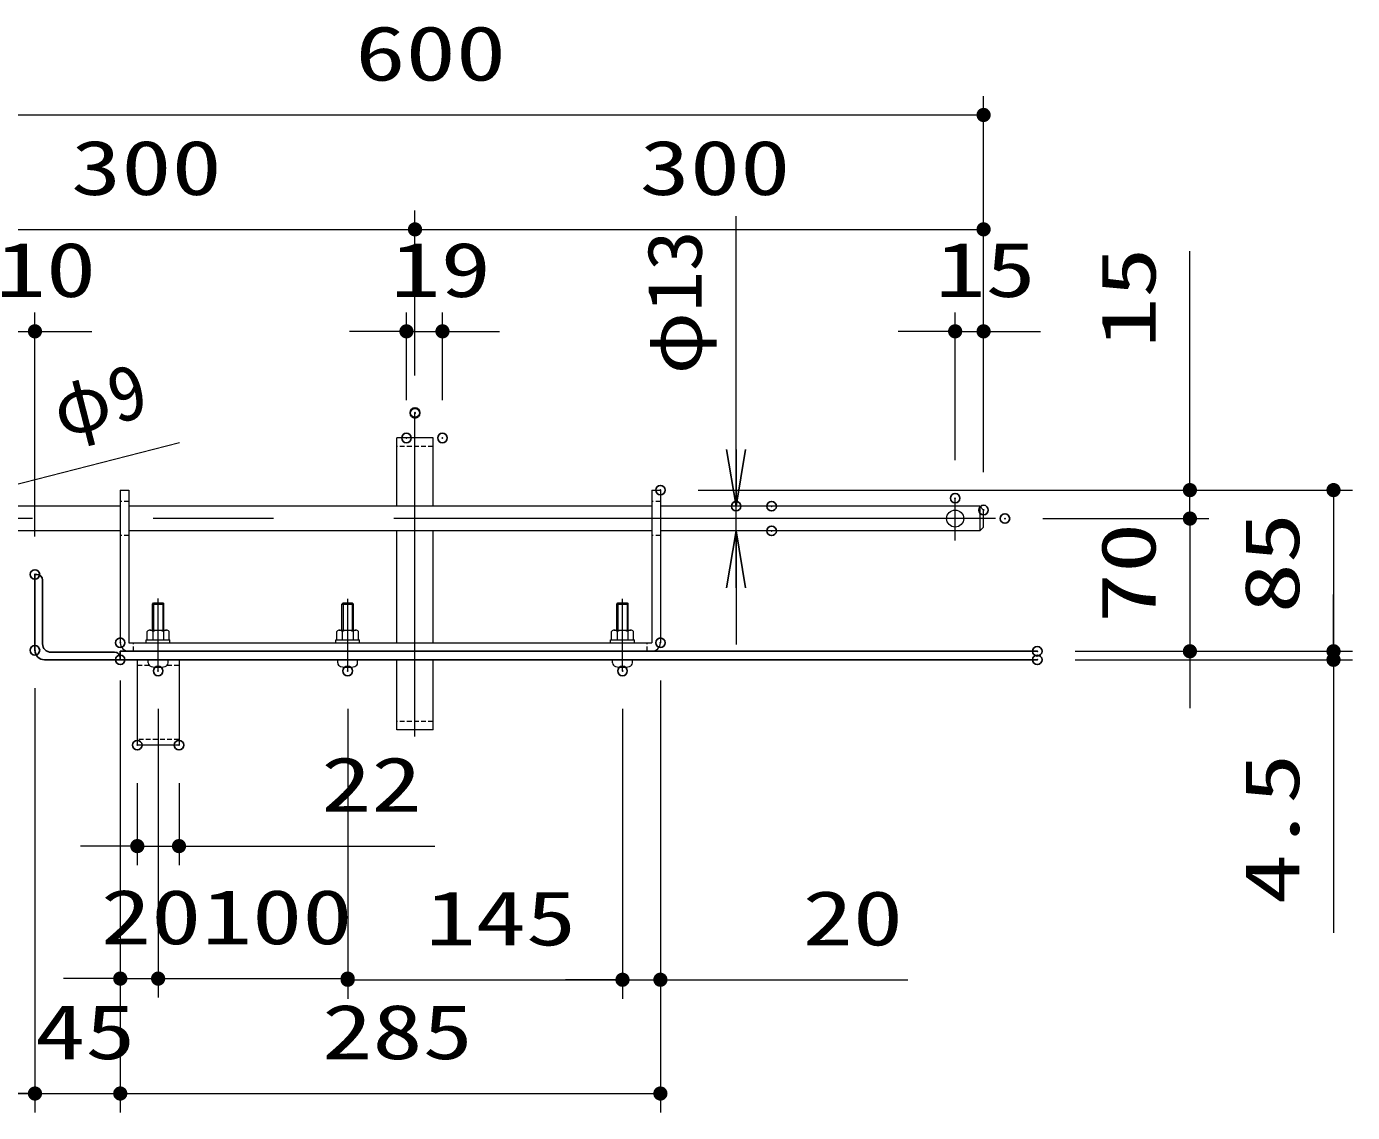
# Model space of a CAD drawing. Units: millimetres, scale not verified, with parts at other scales. Extents: x -5250 to 5250, y -3712 to 3712.
# Drawn here: x -2058 to -659, y -2587 to -1441 of the extents above; entities that cross this region are included whole.
import ezdxf
from ezdxf.enums import TextEntityAlignment as Align

# ---------------------------------------------------------------- set-up
doc = ezdxf.new("R2010")
doc.units = ezdxf.units.MM
doc.header["$LTSCALE"] = 20
doc.header["$PDMODE"] = 32
doc.header["$PDSIZE"] = 10
doc.linetypes.add('USER1', pattern=[50.8, 31.75, -6.35, 6.35, -6.35])
doc.linetypes.add('USER2', pattern=[0.375, 0.25, -0.125])
for name, color, linetype, lineweight in [('0-3_D-STR1', 1, 'Continuous', 25), ('0-4_D-STR3', 3, 'Continuous', 13), ('0-5_D-BMK', 2, 'Continuous', 13), ('0-6_D-STR-DIM', 7, 'Continuous', 13), ('0-7_0', 7, 'Continuous', 25)]:
    doc.layers.add(name, color=color, linetype=linetype, lineweight=lineweight)
doc.layers.add('0-8_Defpoints', color=7, linetype='Continuous')
doc.styles.add('ＭＳ ゴシック', font='')
doc.styles.get('ＭＳ ゴシック').set_extended_font_data('MS Gothic')

# ---------------------------------------------------------------- blocks, each defined once
blk = doc.blocks.new('_DotSmall')
at = {"layer": '0-7_0'}
for points in [[(0, 0), (-2.5, 0), (-2.48, 0.313)], [(0, 0), (-2.48, -0.313), (-2.5, 0)], [(0, 0), (-2.48, 0.313), (-2.421, 0.622)], [(0, 0), (-2.421, -0.622), (-2.48, -0.313)], [(0, 0), (-2.421, 0.622), (-2.324, 0.92)], [(0, 0), (-2.324, -0.92), (-2.421, -0.622)], [(0, 0), (-2.324, 0.92), (-2.191, 1.204)], [(0, 0), (-2.191, -1.204), (-2.324, -0.92)], [(0, 0), (-2.191, 1.204), (-2.023, 1.469)], [(0, 0), (-2.023, -1.469), (-2.191, -1.204)], [(0, 0), (-2.023, 1.469), (-1.822, 1.711)], [(0, 0), (-1.822, -1.711), (-2.023, -1.469)], [(0, 0), (-1.822, 1.711), (-1.594, 1.926)], [(0, 0), (-1.594, -1.926), (-1.822, -1.711)], [(0, 0), (-1.594, 1.926), (-1.34, 2.111)], [(0, 0), (-1.34, -2.111), (-1.594, -1.926)], [(0, 0), (-1.34, 2.111), (-1.064, 2.262)], [(0, 0), (-1.064, -2.262), (-1.34, -2.111)], [(0, 0), (-1.064, 2.262), (-0.773, 2.378)], [(0, 0), (-0.773, -2.378), (-1.064, -2.262)], [(0, 0), (-0.773, 2.378), (-0.468, 2.456)], [(0, 0), (-0.468, -2.456), (-0.773, -2.378)], [(0, 0), (-0.468, 2.456), (-0.157, 2.495)], [(0, 0), (-0.157, -2.495), (-0.468, -2.456)], [(0, 0), (-0.157, 2.495), (0.157, 2.495)], [(0, 0), (0.157, -2.495), (-0.157, -2.495)], [(0, 0), (0.157, 2.495), (0.468, 2.456)], [(0, 0), (0.468, 2.456), (0.773, 2.378)], [(0, 0), (0.773, 2.378), (1.064, 2.262)], [(0, 0), (1.064, 2.262), (1.34, 2.111)], [(0, 0), (1.34, 2.111), (1.594, 1.926)], [(0, 0), (1.594, 1.926), (1.822, 1.711)], [(0, 0), (1.822, 1.711), (2.023, 1.469)], [(0, 0), (2.023, 1.469), (2.191, 1.204)], [(0, 0), (2.191, 1.204), (2.324, 0.92)], [(0, 0), (2.324, 0.92), (2.421, 0.622)], [(0, 0), (2.421, 0.622), (2.48, 0.313)], [(0, 0), (2.48, 0.313), (2.5, 0)], [(0, 0), (0.468, -2.456), (0.157, -2.495)], [(0, 0), (0.773, -2.378), (0.468, -2.456)], [(0, 0), (1.064, -2.262), (0.773, -2.378)], [(0, 0), (1.34, -2.111), (1.064, -2.262)], [(0, 0), (1.594, -1.926), (1.34, -2.111)], [(0, 0), (1.822, -1.711), (1.594, -1.926)], [(0, 0), (2.023, -1.469), (1.822, -1.711)], [(0, 0), (2.191, -1.204), (2.023, -1.469)], [(0, 0), (2.324, -0.92), (2.191, -1.204)], [(0, 0), (2.421, -0.622), (2.324, -0.92)], [(0, 0), (2.48, -0.313), (2.421, -0.622)], [(0, 0), (2.5, 0), (2.48, -0.313)]]:
    blk.add_solid(points, dxfattribs=at)
blk = doc.blocks.new('DARROWS')
at = {"layer": '0-7_0'}
blk.add_line((0, 0), (-19.982, 0), dxfattribs=at)
blk.add_lwpolyline([(-20, -3.333), (0, 0), (-20, 3.333)], dxfattribs=at)

msp = doc.modelspace()

# ---------------------------------------------------------------- linework, layer by layer
at = {"layer": '0-3_D-STR1'}
for p, q in [((-2041.25, -2025.43), (-2041.25, -2092.43)), ((-2032.25, -2101.43), (-1965.25, -2101.43)), ((-991.53, -2100.43), (-1959.25, -2100.43)), ((-1959.25, -2109.43), (-1959.25, -2100.43)), ((-991.53, -2109.43), (-1959.25, -2109.43))]:
    msp.add_line(p, q, dxfattribs=at)
for points in [[(-2049.25, -2099.43), (-2049.25, -2019.43), (-2047.25, -2019.43)], [(-1959.25, -2107.43), (-1959.25, -2109.43), (-2039.25, -2109.43)]]:
    msp.add_lwpolyline(points, dxfattribs=at)
for centre, radius, start, end in [((-2047.25, -2025.43), 6, 0, 90), ((-2032.25, -2092.43), 9, 180, 270), ((-2039.25, -2099.43), 10, 180, 270), ((-1965.25, -2107.43), 6, 0, 90)]:
    msp.add_arc(centre, radius, start, end, dxfattribs=at)
at = {"layer": '0-4_D-STR3'}
for p, q in [((-1629.22, -1875.43), (-1667.22, -1875.43)), ((-1667.22, -1947.43), (-1667.22, -1875.43)), ((-1629.22, -1947.43), (-1629.22, -1875.43)), ((-1959.25, -1930.43), (-1959.25, -2091.43)), ((-1959.25, -1930.43), (-1950.25, -1930.43)), ((-1950.25, -1930.43), (-1950.25, -2091.43)), ((-1398.25, -1930.43), (-1398.25, -2091.43)), ((-1398.25, -1930.43), (-1389.25, -1930.43)), ((-1389.25, -1930.43), (-1389.25, -2091.43)), ((-1959.25, -1947.43), (-2159.25, -1947.43)), ((-1398.25, -1947.43), (-1950.25, -1947.43)), ((-1052.22, -1947.43), (-1389.25, -1947.43)), ((-1048.22, -1969.43), (-1048.22, -1951.43)), ((-1052.22, -1973.43), (-1048.22, -1969.43)), ((-1959.25, -1973.43), (-2159.25, -1973.43)), ((-1398.25, -1973.43), (-1950.25, -1973.43)), ((-1667.22, -2091.43), (-1667.22, -1973.43)), ((-1629.22, -2091.43), (-1629.22, -1973.43)), ((-1052.22, -1973.43), (-1389.25, -1973.43)), ((-1925.25, -2050.63), (-1924.05, -2049.43)), ((-1925.25, -2078.23), (-1925.25, -2050.63)), ((-1925.25, -2050.63), (-1913.25, -2050.63)), ((-1924.05, -2049.43), (-1924.05, -2078.23)), ((-1924.05, -2049.43), (-1914.45, -2049.43)), ((-1914.45, -2049.43), (-1914.45, -2078.23)), ((-1914.45, -2049.43), (-1913.25, -2050.63)), ((-1913.25, -2078.23), (-1913.25, -2050.63)), ((-1725.25, -2050.63), (-1724.05, -2049.43)), ((-1725.25, -2078.23), (-1725.25, -2050.63)), ((-1725.25, -2050.63), (-1713.25, -2050.63)), ((-1724.05, -2049.43), (-1724.05, -2078.23)), ((-1724.05, -2049.43), (-1714.45, -2049.43)), ((-1714.45, -2049.43), (-1714.45, -2078.23)), ((-1714.45, -2049.43), (-1713.25, -2050.63)), ((-1713.25, -2078.23), (-1713.25, -2050.63)), ((-1435.25, -2050.63), (-1434.05, -2049.43)), ((-1435.25, -2078.23), (-1435.25, -2050.63)), ((-1435.25, -2050.63), (-1423.25, -2050.63)), ((-1434.05, -2049.43), (-1434.05, -2078.23)), ((-1434.05, -2049.43), (-1424.45, -2049.43)), ((-1424.45, -2049.43), (-1424.45, -2078.23)), ((-1424.45, -2049.43), (-1423.25, -2050.63)), ((-1423.25, -2078.23), (-1423.25, -2050.63)), ((-1930.75, -2088.23), (-1930.75, -2079.43)), ((-1928.09, -2078.23), (-1910.5, -2078.23)), ((-1925, -2079.43), (-1925, -2088.23)), ((-1913.5, -2079.43), (-1913.5, -2088.23)), ((-1907.75, -2088.23), (-1907.75, -2079.43)), ((-1730.75, -2088.23), (-1730.75, -2079.43)), ((-1728.09, -2078.23), (-1710.5, -2078.23)), ((-1725, -2079.43), (-1725, -2088.23)), ((-1713.5, -2079.43), (-1713.5, -2088.23)), ((-1707.75, -2088.23), (-1707.75, -2079.43)), ((-1440.75, -2088.23), (-1440.75, -2079.43)), ((-1438.09, -2078.23), (-1420.5, -2078.23)), ((-1435, -2079.43), (-1435, -2088.23)), ((-1423.5, -2079.43), (-1423.5, -2088.23)), ((-1417.75, -2088.23), (-1417.75, -2079.43)), ((-1950.25, -2091.43), (-1398.25, -2091.43)), ((-1931.75, -2088.23), (-1906.75, -2088.23)), ((-1931.75, -2091.43), (-1931.75, -2088.23)), ((-1906.75, -2091.43), (-1906.75, -2088.23)), ((-1731.75, -2088.23), (-1706.75, -2088.23)), ((-1731.75, -2091.43), (-1731.75, -2088.23)), ((-1706.75, -2091.43), (-1706.75, -2088.23)), ((-1441.75, -2088.23), (-1416.75, -2088.23)), ((-1441.75, -2091.43), (-1441.75, -2088.23)), ((-1416.75, -2091.43), (-1416.75, -2088.23)), ((-1950.25, -2100.43), (-1398.25, -2100.43)), ((-1941.25, -2109.43), (-1941.25, -2199.43)), ((-1929.75, -2112.72), (-1929.75, -2109.43)), ((-1908.75, -2112.72), (-1908.75, -2109.43)), ((-1729.75, -2112.72), (-1729.75, -2109.43)), ((-1708.75, -2112.72), (-1708.75, -2109.43)), ((-1667.22, -2183.43), (-1667.22, -2109.43)), ((-1629.22, -2183.43), (-1629.22, -2109.43)), ((-1439.75, -2112.72), (-1439.75, -2109.43)), ((-1418.75, -2112.72), (-1418.75, -2109.43)), ((-1629.22, -2183.43), (-1667.22, -2183.43))]:
    msp.add_line(p, q, dxfattribs=at)
at = {"layer": '0-4_D-STR3', "linetype": 'USER2'}
for p, q in [((-1629.22, -1884.43), (-1667.22, -1884.43)), ((-1950.25, -1942.43), (-1959.25, -1942.43)), ((-1389.25, -1942.43), (-1398.25, -1942.43)), ((-1950.25, -1978.43), (-1959.25, -1978.43)), ((-1389.25, -1978.43), (-1398.25, -1978.43)), ((-1945.25, -2100.43), (-1945.25, -2091.43)), ((-1403.25, -2100.43), (-1403.25, -2091.43)), ((-1928.62, -2115.43), (-1941.25, -2115.43)), ((-1897.25, -2115.43), (-1909.89, -2115.43)), ((-1629.22, -2174.43), (-1667.22, -2174.43)), ((-1897.25, -2193.43), (-1941.25, -2193.43))]:
    msp.add_line(p, q, dxfattribs=at)
at = {"layer": '0-4_D-STR3'}
for points in [[(-1048.22, -1951.43), (-1052.22, -1947.43), (-1052.22, -1973.43)], [(-1897.25, -2109.43), (-1897.25, -2199.43), (-1941.25, -2199.43)]]:
    msp.add_lwpolyline(points, dxfattribs=at)
msp.add_circle((-1078.22, -1960.43), 9, dxfattribs=at)
for centre, radius, start, end in [((-1927.88, -2082.26), 4.03, 44.49916, 135.50084), ((-1919.25, -2092.61), 14.38, 66.42363, 113.57637), ((-1910.63, -2082.27), 4.04, 44.61546, 135.38454), ((-1727.88, -2082.26), 4.03, 44.49916, 135.50084), ((-1719.25, -2092.61), 14.38, 66.42363, 113.57637), ((-1710.63, -2082.27), 4.04, 44.61546, 135.38454), ((-1437.88, -2082.26), 4.03, 44.49916, 135.50084), ((-1429.25, -2092.61), 14.38, 66.42363, 113.57637), ((-1420.63, -2082.27), 4.04, 44.61546, 135.38454), ((-1950.25, -2091.43), 9, 180, 270), ((-1398.25, -2091.43), 9, 270, 0), ((-1925.95, -2112.72), 3.8, 180, 257.91427), ((-1912.55, -2112.72), 3.8, 282.08573, 0), ((-1725.95, -2112.72), 3.8, 180, 257.91427), ((-1712.55, -2112.72), 3.8, 282.08573, 0), ((-1435.95, -2112.72), 3.8, 180, 257.91427), ((-1422.55, -2112.72), 3.8, 282.08573, 0), ((-1919.25, -2081.43), 35.8, 257.91427, 282.08573), ((-1719.25, -2081.43), 35.8, 257.91427, 282.08573), ((-1429.25, -2081.43), 35.8, 257.91427, 282.08573)]:
    msp.add_arc(centre, radius, start, end, dxfattribs=at)
at = {"layer": '0-5_D-BMK', "linetype": 'USER1'}
for p, q in [((-1648.22, -2190.38), (-1648.22, -1848.61)), ((-1078.22, -1983.41), (-1078.22, -1938.97)), ((-1035.68, -1960.43), (-2258.62, -1960.43)), ((-1919.25, -2121.25), (-1919.25, -2044.84)), ((-1719.25, -2121.25), (-1719.25, -2045.01)), ((-1429.25, -2121.25), (-1429.25, -2045))]:
    msp.add_line(p, q, dxfattribs=at)
at = {"layer": '0-6_D-STR-DIM'}
for p, q in [((-1048.22, -1911.43), (-1048.22, -1514.66)), ((-2248.22, -1534.66), (-1048.22, -1534.66)), ((-1648.22, -1809.36), (-1648.22, -1635.34)), ((-1648.22, -1808.61), (-1648.22, -1635.34)), ((-1048.22, -1911.43), (-1048.22, -1635.34)), ((-1309.37, -1887.43), (-1309.37, -1641.43)), ((-2248.22, -1655.34), (-1648.22, -1655.34)), ((-1648.22, -1655.34), (-1048.22, -1655.34)), ((-830.51, -1930.43), (-830.51, -1678.43)), ((-2049.25, -1979.43), (-2049.25, -1742.93)), ((-1657.22, -1835.43), (-1657.22, -1742.93)), ((-1619.22, -1835.43), (-1619.22, -1742.93)), ((-1078.22, -1898.97), (-1078.22, -1742.93)), ((-1048.22, -1911.43), (-1048.22, -1742.93)), ((-2069.25, -1762.93), (-2049.25, -1762.93)), ((-2049.25, -1762.93), (-1989.25, -1762.93)), ((-1657.22, -1762.93), (-1717.22, -1762.93)), ((-1657.22, -1762.93), (-1619.22, -1762.93)), ((-1619.22, -1762.93), (-1559.22, -1762.93)), ((-1078.22, -1762.93), (-1138.22, -1762.93)), ((-1078.22, -1762.93), (-1048.22, -1762.93)), ((-1048.22, -1762.93), (-988.22, -1762.93)), ((-1896.61, -1880.66), (-2141.38, -1943.32)), ((-830.51, -1960.43), (-830.51, -1900.43)), ((-1349.25, -1930.43), (-810.51, -1930.43)), ((-1349.25, -1930.43), (-658.95, -1930.43)), ((-830.51, -1960.43), (-830.51, -1930.43)), ((-678.95, -1930.43), (-678.95, -2100.43)), ((-1311.87, -1947.43), (-1349.37, -1947.43)), ((-1309.37, -1973.43), (-1309.37, -1947.43)), ((-985.68, -1960.43), (-810.51, -1960.43)), ((-985.68, -1960.43), (-810.51, -1960.43)), ((-830.51, -1960.43), (-830.51, -2020.43)), ((-830.51, -1960.43), (-830.51, -2100.43)), ((-1311.87, -1973.43), (-1349.37, -1973.43)), ((-1309.37, -2033.43), (-1309.37, -2093.43)), ((-678.95, -2100.43), (-678.95, -2040.43)), ((-951.53, -2100.43), (-810.51, -2100.43)), ((-951.53, -2100.43), (-658.95, -2100.43)), ((-951.53, -2100.43), (-658.95, -2100.43)), ((-951.53, -2109.43), (-658.95, -2109.43)), ((-830.51, -2100.43), (-830.51, -2160.43)), ((-678.95, -2100.43), (-678.95, -2109.43)), ((-678.95, -2109.43), (-678.95, -2397.43)), ((-2049.25, -2139.43), (-2049.25, -2586.98)), ((-1959.25, -2131.43), (-1959.25, -2586.98)), ((-1959.25, -2131.43), (-1959.25, -2465.76)), ((-1389.25, -2131.43), (-1389.25, -2586.98)), ((-1389.25, -2131.43), (-1389.25, -2466.96)), ((-1959.25, -2149.43), (-1959.25, -2586.98)), ((-1919.25, -2161.25), (-1919.25, -2465.76)), ((-1919.25, -2161.25), (-1919.25, -2465.76)), ((-1719.25, -2161.25), (-1719.25, -2465.76)), ((-1719.25, -2161.25), (-1719.25, -2466.96)), ((-1429.25, -2161.25), (-1429.25, -2466.96)), ((-1429.25, -2161.25), (-1429.25, -2466.96)), ((-1941.25, -2239.43), (-1941.25, -2325.99)), ((-1897.25, -2239.43), (-1897.25, -2325.99)), ((-1941.25, -2305.99), (-2001.25, -2305.99)), ((-1941.25, -2305.99), (-1897.25, -2305.99)), ((-1897.25, -2305.99), (-1627.25, -2305.99)), ((-1959.25, -2445.76), (-2019.25, -2445.76)), ((-1959.25, -2445.76), (-1919.25, -2445.76)), ((-1919.25, -2445.76), (-1859.25, -2445.76)), ((-1919.25, -2445.76), (-1719.25, -2445.76)), ((-1719.25, -2446.96), (-1429.25, -2446.96)), ((-1429.25, -2446.96), (-1489.25, -2446.96)), ((-1429.25, -2446.96), (-1389.25, -2446.96)), ((-1389.25, -2446.96), (-1128.25, -2446.96)), ((-2049.25, -2566.98), (-2109.25, -2566.98)), ((-2069.34, -2566.98), (-2009.34, -2566.98)), ((-2049.25, -2566.98), (-1959.25, -2566.98)), ((-1959.25, -2566.98), (-1899.25, -2566.98)), ((-1959.25, -2566.98), (-1389.25, -2566.98))]:
    msp.add_line(p, q, dxfattribs=at)
at = {"layer": '0-8_Defpoints'}
for p in [(-1048.22, -1534.66), (-1648.22, -1655.34), (-1048.22, -1655.34), (-2049.25, -1762.93), (-1619.22, -1762.93), (-1048.22, -1762.93), (-1648.22, -1848.61), (-1648.22, -1849.36), (-1657.22, -1875.43), (-1619.22, -1875.43), (-1389.25, -1930.43), (-1309.37, -1947.43), (-1271.87, -1947.43), (-1078.22, -1938.97), (-1048.22, -1951.43), (-1025.68, -1960.43), (-830.51, -1960.43), (-1271.87, -1973.43), (-2049.25, -2019.43), (-2049.25, -2099.43), (-1959.25, -2091.43), (-1389.25, -2091.43), (-991.53, -2100.43), (-830.51, -2100.43), (-678.95, -2100.43), (-1959.25, -2109.43), (-991.53, -2109.43), (-678.95, -2109.43), (-1919.25, -2121.25), (-1719.25, -2121.25), (-1429.25, -2121.25), (-1941.25, -2199.43), (-1897.25, -2199.43), (-1897.25, -2305.99), (-1919.25, -2445.76), (-1719.25, -2445.76), (-1429.25, -2446.96), (-1389.25, -2446.96), (-1959.25, -2566.98), (-1389.25, -2566.98)]:
    msp.add_point(p, dxfattribs=at)

# ---------------------------------------------------------------- block references
at = {"layer": '0-6_D-STR-DIM', "xscale": 3, "yscale": 3}
for p in [(-1048.22, -1534.66), (-1648.22, -1655.34), (-1048.22, -1655.34), (-1657.22, -1762.93), (-1078.22, -1762.93), (-1941.25, -2305.99), (-1959.25, -2445.76), (-1719.25, -2445.76), (-1429.25, -2446.96), (-1429.25, -2446.96), (-2049.25, -2566.98), (-1389.25, -2566.98)]:
    msp.add_blockref('_DotSmall', p, dxfattribs=at)
for name, p, rotation in [('_DotSmall', (-1648.22, -1655.34), 180), ('_DotSmall', (-2049.25, -1762.93), 180), ('_DotSmall', (-1619.22, -1762.93), 180), ('_DotSmall', (-1048.22, -1762.93), 180), ('DARROWS', (-1309.37, -1947.43), 270), ('_DotSmall', (-830.51, -1930.43), 270), ('_DotSmall', (-678.95, -1930.43), 90), ('_DotSmall', (-830.51, -1960.43), 90), ('_DotSmall', (-830.51, -1960.43), 270), ('DARROWS', (-1309.37, -1973.43), 90), ('_DotSmall', (-830.51, -2100.43), 90), ('_DotSmall', (-678.95, -2100.43), 270), ('_DotSmall', (-678.95, -2100.43), 270), ('_DotSmall', (-678.95, -2109.43), 90), ('_DotSmall', (-1897.25, -2305.99), 180), ('_DotSmall', (-1919.25, -2445.76), 180), ('_DotSmall', (-1919.25, -2445.76), 180), ('_DotSmall', (-1719.25, -2446.96), 180), ('_DotSmall', (-1389.25, -2446.96), 180), ('_DotSmall', (-1959.25, -2566.98), 180), ('_DotSmall', (-1959.25, -2566.98), 180)]:
    msp.add_blockref(name, p, dxfattribs=dict(at, rotation=rotation))

# ---------------------------------------------------------------- texts
at = {"layer": '0-6_D-STR-DIM', "style": 'ＭＳ ゴシック', "width": 1.35}
for s, p in [('600', (-1711.22, -1515.76)), ('300', (-2011.22, -1636.44)), ('300', (-1411.22, -1636.44)), ('10', (-2090.75, -1744.04)), ('19', (-1674.22, -1744.04)), ('15', (-1099.22, -1744.04)), ('22', (-1747.25, -2287.09)), ('20', (-1979.75, -2426.86)), ('100', (-1873.25, -2426.86)), ('145', (-1637.25, -2428.07)), ('20', (-1239.25, -2428.07)), ('45', (-2049.25, -2548.08)), ('285', (-1746.25, -2548.08))]:
    msp.add_text(s, height=57.77, dxfattribs=at).set_placement(p, align=Align.BOTTOM_LEFT)
at = {"layer": '0-6_D-STR-DIM', "style": 'ＭＳ ゴシック'}
for s, height, width, p in [('φ13', 57.73, 1.1, (-1328.27, -1808.23)), ('15', 57.77, 1.35, (-849.4, -1780.43)), ('70', 57.77, 1.35, (-849.4, -2070.93)), ('85', 57.77, 1.35, (-697.85, -2060.43)), ('4.5', 57.77, 1.35, (-697.85, -2367.43))]:
    msp.add_text(s, height=height, rotation=90, dxfattribs=dict(at, width=width)).set_placement(p, align=Align.BOTTOM_LEFT)
msp.add_text('φ9', height=57.73, rotation=14.359, dxfattribs=at).set_placement((-2017.55, -1892.11), align=Align.BOTTOM_LEFT)

doc.saveas('drawing.dxf')
